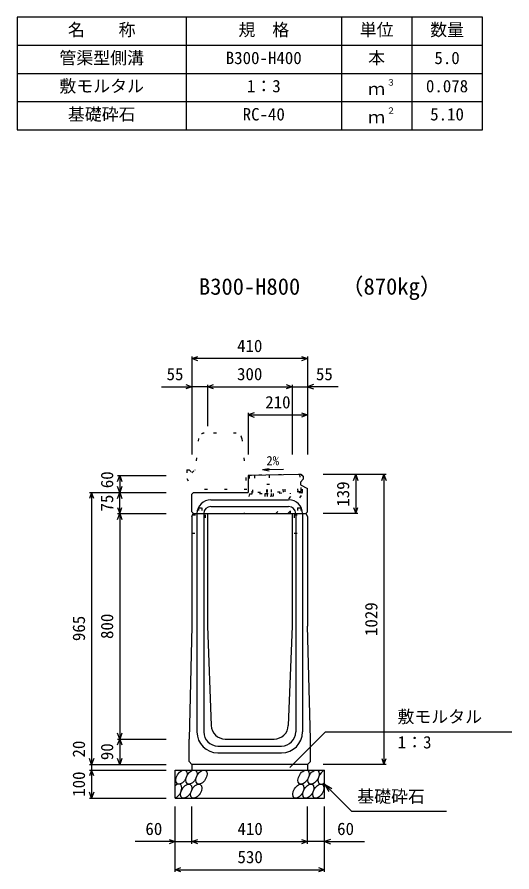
# Model space of a CAD drawing. Units: millimetres, scale not verified. Extents: x -12600 to 12600, y -5940 to 5940.
# Drawn here: x 1875 to 3630, y -330 to 2703 of the extents above; entities that cross this region are included whole.
import ezdxf
from ezdxf.enums import TextEntityAlignment as Align

# ---------------------------------------------------------------- set-up
doc = ezdxf.new("R2010")
doc.units = ezdxf.units.MM
doc.header["$LTSCALE"] = 40
doc.linetypes.add('DOTTED', pattern=[1.75, 0.25, -1.5])
for name, color, linetype, lineweight in [('0-0_DIM', 7, 'Continuous', 25), ('0-2_HATCH', 6, 'Continuous', 25), ('0-3_HYO', 3, 'Continuous', 25), ('0-4_HYO2', 4, 'Continuous', 25), ('0-5_OUTLINE', 3, 'Continuous', 25), ('0-6_OUTLINE2', 4, 'Continuous', 25), ('0-7_TXT', 7, 'Continuous', 25)]:
    doc.layers.add(name, color=color, linetype=linetype, lineweight=lineweight)
doc.styles.add('ＭＳ ゴシック', font='')
doc.styles.get('ＭＳ ゴシック').set_extended_font_data('MS Gothic')

msp = doc.modelspace()

# ---------------------------------------------------------------- linework, layer by layer
at = {"layer": '0-0_DIM'}
for p, q in [((2495, 1498.96), (2495, 1151.46)), ((2905, 1491.46), (2495, 1491.46)), ((2905, 1498.96), (2905, 1151.46)), ((2550, 1398.96), (2550, 1251.46)), ((2850, 1398.96), (2850, 1151.46)), ((2386.62, 1391.46), (2495, 1391.46)), ((2550, 1391.46), (2495, 1391.46)), ((2550, 1391.46), (2850, 1391.46)), ((2850, 1391.46), (2905, 1391.46)), ((3013.38, 1391.46), (2905, 1391.46)), ((2695, 1298.96), (2695, 1151.46)), ((2695, 1291.46), (2905, 1291.46)), ((2231.5, 1076.46), (2404, 1076.46)), ((2239, 1076.46), (2239, 1016.46)), ((3183.5, 1080.46), (2961, 1080.46)), ((3076, 1080.46), (3076, 941.46)), ((3176, 1080.46), (3176, 51.46)), ((2131.5, 1016.46), (2404, 1016.46)), ((2139, 1016.46), (2139, 51.46)), ((2239, 941.46), (2239, 1016.46)), ((2231.5, 941.46), (2404, 941.46)), ((2239, 941.46), (2239, 141.46)), ((3083.5, 941.46), (2961, 941.46)), ((2842.11, 40.65), (2968.34, 166.89)), ((2968.34, 166.89), (3629.81, 166.89)), ((2231.5, 141.46), (2404, 141.46)), ((2239, 141.46), (2239, 51.46)), ((2131.5, 51.46), (2404, 51.46)), ((2131.5, 31.46), (2404, 31.46)), ((2139, 51.46), (2139, 31.46)), ((2139, 31.46), (2139, -68.54)), ((3183.5, 51.46), (2961, 51.46)), ((2965, -18.54), (3060.76, -114.29)), ((2965, -18.54), (2990.98, -33.54)), ((2965, -18.54), (2980, -44.52)), ((2131.5, -68.54), (2404, -68.54)), ((2435, -329.9), (2435, -98.54)), ((2495, -229.9), (2495, -98.54)), ((2905, -229.9), (2905, -98.54)), ((2965, -329.9), (2965, -98.54)), ((3060.76, -114.29), (3398.31, -114.29)), ((2435, -222.4), (2293.21, -222.4)), ((2435, -222.4), (2495, -222.4)), ((2495, -222.4), (2905, -222.4)), ((2965, -222.4), (2905, -222.4)), ((2965, -222.4), (3106.79, -222.4)), ((2435, -322.4), (2965, -322.4))]:
    msp.add_line(p, q, dxfattribs=at)
for points in [[(2516.14, 1483.77), (2495, 1491.46), (2516.14, 1499.16)], [(2883.86, 1499.16), (2905, 1491.46), (2883.86, 1483.77)], [(2473.86, 1399.16), (2495, 1391.46), (2473.86, 1383.77)], [(2571.14, 1383.77), (2550, 1391.46), (2571.14, 1399.16)], [(2828.86, 1399.16), (2850, 1391.46), (2828.86, 1383.77)], [(2926.14, 1399.16), (2905, 1391.46), (2926.14, 1383.77)], [(2716.14, 1299.16), (2695, 1291.46), (2716.14, 1283.77)], [(2883.86, 1299.16), (2905, 1291.46), (2883.86, 1283.77)], [(2231.3, 1055.32), (2239, 1076.46), (2246.7, 1055.32)], [(3068.3, 1059.32), (3076, 1080.46), (3083.7, 1059.32)], [(3168.3, 1059.32), (3176, 1080.46), (3183.7, 1059.32)], [(2246.7, 1037.61), (2239, 1016.46), (2231.3, 1037.61)], [(2146.7, 995.32), (2139, 1016.46), (2131.3, 995.32)], [(2231.3, 995.32), (2239, 1016.46), (2246.7, 995.32)], [(2231.3, 962.61), (2239, 941.46), (2246.7, 962.61)], [(2231.3, 920.32), (2239, 941.46), (2246.7, 920.32)], [(3068.3, 962.61), (3076, 941.46), (3083.7, 962.61)], [(2246.7, 162.61), (2239, 141.46), (2231.3, 162.61)], [(2231.3, 120.32), (2239, 141.46), (2246.7, 120.32)], [(2146.7, 72.61), (2139, 51.46), (2131.3, 72.61)], [(2246.7, 72.61), (2239, 51.46), (2231.3, 72.61)], [(3168.3, 72.61), (3176, 51.46), (3183.7, 72.61)], [(2146.7, 10.32), (2139, 31.46), (2131.3, 10.32)], [(2146.7, -47.39), (2139, -68.54), (2131.3, -47.39)], [(2413.86, -214.71), (2435, -222.4), (2413.86, -230.1)], [(2516.14, -230.1), (2495, -222.4), (2516.14, -214.71)], [(2883.86, -214.71), (2905, -222.4), (2883.86, -230.1)], [(2986.14, -214.71), (2965, -222.4), (2986.14, -230.1)], [(2456.14, -330.1), (2435, -322.4), (2456.14, -314.71)], [(2943.86, -314.71), (2965, -322.4), (2943.86, -330.1)]]:
    msp.add_lwpolyline(points, dxfattribs=at)
at = {"layer": '0-2_HATCH', "linetype": 'DOTTED'}
for p, q in [((2882.46, 1080.32), (2706, 1076.69)), ((2708.35, 1011.22), (2707, 1076.71)), ((2711.25, 1015.78), (2710, 1076.77)), ((2717, 1076.91), (2718.25, 1015.92)), ((2763.24, 1016.85), (2761.99, 1077.84)), ((2768.98, 1077.98), (2770.24, 1017)), ((2819.23, 1018.01), (2817.97, 1078.99)), ((2826.23, 1018.15), (2824.97, 1079.14)), ((2871.22, 1019.08), (2869.96, 1080.07)), ((2876.96, 1080.21), (2878.22, 1019.22)), ((2881.46, 1080.3), (2885.96, 1080.4)), ((2882.63, 1023.81), (2881.46, 1080.3)), ((2887.25, 1017.91), (2885.96, 1080.4)), ((2776.87, 1017.13), (2776.27, 1046.13)), ((2878.22, 1019.22), (2708.26, 1015.72)), ((2884.31, 1014.85), (2708.35, 1011.22)), ((2762.04, 1012.33), (2762.24, 1002.33)), ((2775.89, 1012.61), (2776.1, 1002.61))]:
    msp.add_line(p, q, dxfattribs=at)
for points in [[(2706, 1076.69), (2698, 1076.52), (2699.34, 1011.53), (2708.34, 1011.72)], [(2760.87, 1016.8), (2760.28, 1045.8), (2776.27, 1046.13)]]:
    msp.add_lwpolyline(points, dxfattribs=at)
msp.add_lwpolyline([(2755.11, 1012.18), (2782.82, 1012.76), (2783.03, 1002.76), (2755.32, 1002.19)], close=True, dxfattribs=at)
for centre, radius in [((2878.13, 1023.72), 4.5), ((2884.25, 1017.85), 3)]:
    msp.add_arc(centre, radius, 271.18119, 1.18119, dxfattribs=at)
at = {"layer": '0-2_HATCH'}
for centre in [(2457.89, 6.46), (2493.37, 6.46), (2528.84, 6.46), (2891.05, 6.46), (2926.52, 6.46), (2474.77, -43.54), (2510.25, -43.54), (2872.45, -43.54), (2907.93, -43.54), (2943.41, -43.54)]:
    msp.add_ellipse(centre, major_axis=(14.54, 23.54), ratio=0.5792, dxfattribs=at)
for centre, start_param, end_param in [((2962, 6.46), 0.6666252, 4.1103269), ((2439.3, -43.54), 3.7419964, 7.318141)]:
    msp.add_ellipse(centre, major_axis=(14.54, 23.54), ratio=0.5792, start_param=start_param, end_param=end_param, dxfattribs=at)
at = {"layer": '0-3_HYO'}
for p, q in [((2475, 2703.36), (2475, 2303.36)), ((3025, 2703.36), (3025, 2303.36)), ((3275, 2703.36), (3275, 2303.36)), ((1875, 2603.36), (3525, 2603.36))]:
    msp.add_line(p, q, dxfattribs=at)
msp.add_lwpolyline([(1875, 2303.36), (3525, 2303.36), (3525, 2703.36), (1875, 2703.36)], close=True, dxfattribs=at)
at = {"layer": '0-4_HYO2'}
for p, q in [((1875, 2503.36), (3525, 2503.36)), ((1875, 2403.36), (3525, 2403.36))]:
    msp.add_line(p, q, dxfattribs=at)
at = {"layer": '0-5_OUTLINE', "linetype": 'DOTTED'}
for p, q in [((2651.9, 1226.46), (2538.1, 1226.46)), ((2518.19, 1208.41), (2507, 1096.46)), ((2671.8, 1208.45), (2690, 1026.46)), ((2477, 1096.46), (2477, 1066.46)), ((2477, 1096.46), (2485, 1096.46)), ((2477, 1066.46), (2500, 1026.46)), ((2690, 1026.46), (2500, 1026.46))]:
    msp.add_line(p, q, dxfattribs=at)
at = {"layer": '0-5_OUTLINE'}
for p, q in [((2883, 1080.34), (2695, 1076.46)), ((2695, 1076.46), (2695, 1016.46)), ((2880, 1053.46), (2889, 1063.46)), ((2883, 1080.34), (2889, 1074.46)), ((2889, 1074.46), (2889, 1063.46)), ((2880, 1053.46), (2880, 1043.46)), ((2880, 1043.46), (2905, 1030.46)), ((2495, 1010.46), (2501, 1016.46)), ((2495, 947.46), (2495, 1010.46)), ((2501, 1016.46), (2695, 1016.46)), ((2905, 947.46), (2905, 1030.46)), ((2495, 947.46), (2501, 941.46)), ((2495, 931.46), (2500, 941.46)), ((2500, 941.46), (2900, 941.46)), ((2550, 941.46), (2550, 541.46)), ((2850, 941.46), (2850, 541.46)), ((2899, 941.46), (2905, 947.46)), ((2905, 931.46), (2900, 941.46)), ((2495, 931.46), (2495, 541.46)), ((2905, 931.46), (2905, 541.46)), ((2495, 541.46), (2485, 141.46)), ((2550, 541.46), (2563.2, 189.59)), ((2850, 541.46), (2836.8, 189.59)), ((2915, 141.46), (2905, 541.46)), ((2485, 61.46), (2485, 141.46)), ((2613.16, 141.46), (2786.84, 141.46)), ((2915, 61.46), (2915, 141.46)), ((2495, 51.46), (2485, 61.46)), ((2905, 51.46), (2915, 61.46)), ((2435, 31.46), (2965, 31.46)), ((2435, -68.54), (2435, 31.46)), ((2905, 51.46), (2495, 51.46)), ((2495, 51.46), (2495, 31.46)), ((2905, 51.46), (2905, 31.46)), ((2965, -68.54), (2965, 31.46)), ((2435, -68.54), (2965, -68.54))]:
    msp.add_line(p, q, dxfattribs=at)
at = {"layer": '0-5_OUTLINE', "linetype": 'DOTTED'}
msp.add_lwpolyline([(2485, 1096.46), (2495, 1086.46), (2505, 1096.46), (2507, 1096.46)], dxfattribs=at)
for centre, start, end in [((2538.1, 1206.46), 90, 174.40835), ((2651.9, 1206.46), 4.08463, 90)]:
    msp.add_arc(centre, 20, start, end, dxfattribs=at)
at = {"layer": '0-5_OUTLINE'}
for centre, start, end in [((2613.16, 191.46), 182.14759, 270), ((2786.84, 191.46), 270, 357.85241)]:
    msp.add_arc(centre, 50, start, end, dxfattribs=at)
at = {"layer": '0-6_OUTLINE2', "linetype": 'DOTTED'}
for p, q in [((2793.11, 941.46), (2881.47, 1042.7)), ((2699.33, 1012.04), (2680, 941.46)), ((2835.65, 941.46), (2903.37, 1031.31)), ((2845, 941.46), (2845, 1014.04)), ((2518.5, 961.96), (2530.5, 961.96)), ((2518.5, 961.96), (2518.5, 936.96)), ((2530.5, 961.96), (2530.5, 936.96)), ((2869.5, 961.96), (2881.5, 961.96)), ((2869.5, 961.96), (2869.5, 936.96)), ((2881.5, 961.96), (2881.5, 936.96)), ((2497.75, 936.96), (2542, 936.96)), ((2542, 936.96), (2542, 871.46)), ((2858, 936.96), (2902.25, 936.96)), ((2495, 871.46), (2542, 871.46))]:
    msp.add_line(p, q, dxfattribs=at)
at = {"layer": '0-6_OUTLINE2'}
for p, q in [((2562, 990.46), (2838, 990.46)), ((2513, 941.46), (2513, 166.46)), ((2537, 941.46), (2537, 166.46)), ((2562, 966.46), (2838, 966.46)), ((2863, 941.46), (2863, 166.46)), ((2887, 941.46), (2887, 166.46)), ((2587, 116.46), (2813, 116.46)), ((2587, 92.46), (2813, 92.46))]:
    msp.add_line(p, q, dxfattribs=at)
at = {"layer": '0-6_OUTLINE2', "linetype": 'DOTTED'}
msp.add_lwpolyline([(2858, 936.96), (2858, 871.46), (2905, 871.46)], dxfattribs=at)
at = {"layer": '0-6_OUTLINE2'}
for centre, radius, start, end in [((2562, 941.46), 49, 90, 180), ((2838, 941.46), 49, 0, 90), ((2562, 941.46), 25, 90, 180), ((2838, 941.46), 25, 0, 90), ((2587, 166.46), 74, 180, 270), ((2587, 166.46), 50, 180, 270), ((2813, 166.46), 50, 270, 0), ((2813, 166.46), 74, 270, 0)]:
    msp.add_arc(centre, radius, start, end, dxfattribs=at)
at = {"layer": '0-7_TXT'}
for q in [(2768.74, 1102.04), (2819.33, 1098.83), (2768.9, 1093.71)]:
    msp.add_line((2745.19, 1097.42), q, dxfattribs=at)

# ---------------------------------------------------------------- texts
at = {"layer": '0-0_DIM', "style": 'ＭＳ ゴシック'}
for s, p in [('410', (2655, 1501.46)), ('55', (2405.16, 1401.46)), ('300', (2655, 1401.46)), ('55', (2934.84, 1401.46)), ('210', (2755, 1301.46)), ('敷モルタル', (3223.94, 185.62)), ('1：3', (3224.94, 94.93)), ('基礎砕石', (3081.32, -97.12)), ('60', (2330, -212.4)), ('410', (2656.54, -212.4)), ('60', (3010, -212.4)), ('530', (2656.54, -312.4))]:
    msp.add_text(s, height=43.99, dxfattribs=at).set_placement(p, align=Align.BOTTOM_LEFT)
for s, p in [('60', (2229, 1031.46)), ('139', (3066, 965.96)), ('75', (2229, 948.96)), ('1029', (3166, 506.93)), ('800', (2229, 496.46)), ('965', (2129, 488.96)), ('20', (2129, 75.78)), ('90', (2229, 66.46)), ('100', (2129, -63.54))]:
    msp.add_text(s, height=43.99, rotation=90, dxfattribs=at).set_placement(p, align=Align.BOTTOM_LEFT)
at = {"layer": '0-7_TXT', "style": 'ＭＳ ゴシック'}
for s, height, p in [('名\u3000\u3000称', 43.99, (2055, 2623.36)), ('規\u3000格', 43.99, (2660, 2623.36)), ('単位', 43.99, (3090, 2623.36)), ('数量', 43.99, (3340, 2623.36)), ('管渠型側溝', 43.99, (2025, 2523.36)), ('B300-H400', 43.99, (2615, 2523.36)), ('本', 43.99, (3120, 2523.36)), ('5.0', 43.99, (3355, 2523.36)), ('敷モルタル', 43.99, (2025, 2423.36)), ('1：3', 43.99, (2690, 2423.36)), ('ｍ', 43.99, (3120, 2413.36)), ('３', 21.99, (3185.54, 2453.73)), ('0.078', 43.99, (3325, 2423.36)), ('基礎砕石', 43.99, (2055, 2323.36)), ('RC-40', 43.99, (2675, 2323.36)), ('２', 21.99, (3185.54, 2353.73)), ('5.10', 43.99, (3340, 2323.36)), ('ｍ', 43.99, (3120, 2313.36)), ('B300-H800', 58.65, (2520, 1700.44)), ('（870kg）', 58.65, (3023.7, 1700.84)), ('2%', 32.99, (2759.14, 1102.9))]:
    msp.add_text(s, height=height, dxfattribs=at).set_placement(p, align=Align.BOTTOM_LEFT)

doc.saveas('drawing.dxf')
